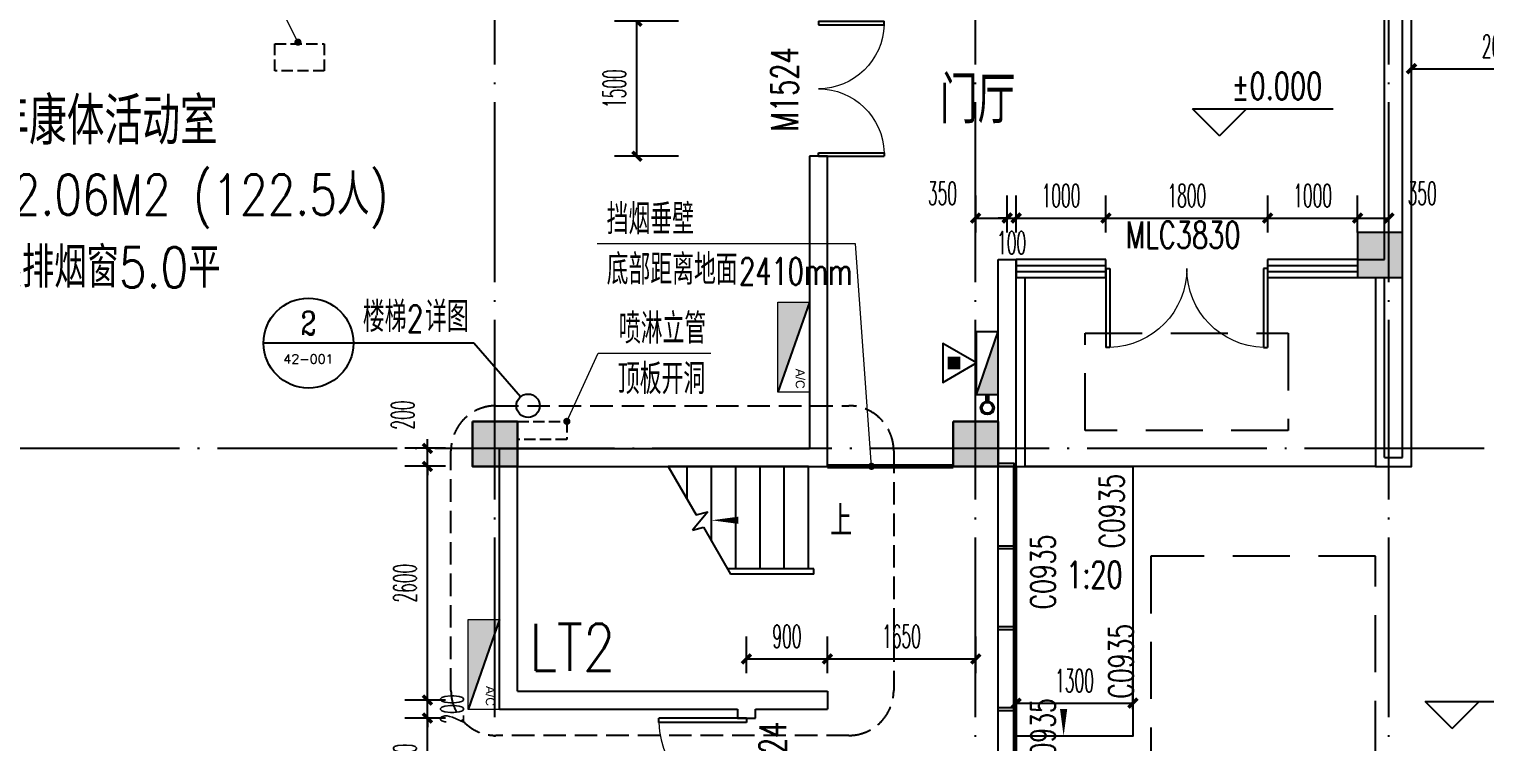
# Model space of a CAD drawing. Header units: millimetres. Extents: x -13830 to 215738, y -24143 to 193994.
# Drawn here: x 9991 to 26195, y 88334 to 96261 of the extents above; entities that cross this region are included whole.
import ezdxf
from ezdxf.enums import TextEntityAlignment as Align

# ---------------------------------------------------------------- set-up
doc = ezdxf.new("R2010")
doc.units = ezdxf.units.MM
doc.header["$LTSCALE"] = 100
for name, pattern in [('DASH', [0.35, 0.25, -0.1]), ('DOTE', [2.42, 2, -0.2, 0.02, -0.2]), ('MCST GF$0$Club House GF$0$Club House GF$0$DASHED2', [9.525, 6.35, -3.175])]:
    doc.linetypes.add(name, pattern=pattern)
doc.layers.get('0').update_dxf_attribs({"linetype": 'CONTINUOUS'})
doc.layers.get('DEFPOINTS').update_dxf_attribs({"linetype": 'CONTINUOUS'})
for name, color, linetype in [('A-Drain-Well', 201, 'CONTINUOUS'), ('A-Fin-Stone', 64, 'CONTINUOUS'), ('COLUMN', 9, 'CONTINUOUS'), ('CURTWALL', 4, 'CONTINUOUS'), ('DIM_ELEV', 3, 'CONTINUOUS'), ('DIM_IDEN', 3, 'CONTINUOUS'), ('DIM_SYMB', 3, 'CONTINUOUS'), ('DOTE', 8, 'CONTINUOUS'), ('EQUIP_DETAIL', 9, 'CONTINUOUS'), ('EQUIP_HATCH', 8, 'CONTINUOUS'), ('MCST 2F$0$A-_WIND----_E-', 4, 'CONTINUOUS'), ('MCST ELevations 1S$0$A-_WIND----_E-', 4, 'CONTINUOUS'), ('MCST GF$0$A-_FNSH----_E-', 9, 'CONTINUOUS'), ('P-FIRE-EXTI', 7, 'CONTINUOUS'), ('P-FIRE-HYDR', 1, 'CONTINUOUS'), ('PUB_DIM', 3, 'CONTINUOUS'), ('PUB_HATCH', 8, 'CONTINUOUS'), ('PUB_TEXT', 7, 'CONTINUOUS'), ('RAIL', 163, 'CONTINUOUS'), ('STAIR', 4, 'CONTINUOUS'), ('WALL', 2, 'CONTINUOUS'), ('WINDOW', 4, 'CONTINUOUS'), ('WINDOW_TEXT', 7, 'CONTINUOUS')]:
    doc.layers.add(name, color=color, linetype=linetype)
doc.layers.add('DIM_LEAD', color=3, linetype='CONTINUOUS', lineweight=13)
doc.layers.add('M-2019.7.9', color=6, linetype='CONTINUOUS', lineweight=15)
doc.styles.add('_TCH_DIM', font='SIMPLEX', dxfattribs={"bigfont": 'GBCBIG'})
doc.styles.add('_TCH_LABEL', font='COMPLEX', dxfattribs={"bigfont": 'GBCBIG'})
doc.styles.add('_TCH_WINDOW', font='SIMPLEX', dxfattribs={"height": 3.5, "bigfont": 'GBCBIG'})
doc.styles.add('DIM_FONT_T3', font='SIMPLEX', dxfattribs={"width": 0.494118, "bigfont": 'GBCBIG'})
doc.styles.add('HZDX', font='wcad.shx', dxfattribs={"bigfont": 'hzdx.shx'})
doc.styles.add('HZTXT', font='tjromans.shx', dxfattribs={"width": 0.8, "bigfont": 'hztxt.shx'})
doc.dimstyles.new('_TCH_ARCH&&100', dxfattribs={"dimtxt": 255, "dimasz": 100, "dimexe": 250, "dimexo": 300, "dimgap": 122.5, "dimtad": 1, "dimdec": 0, "dimzin": 0, "dimdsep": 46, "dimtxsty": 'DIM_FONT_T3', "dimblk": 'ARCHTICK', "dimcen": 0.09, "dimclrt": 7, "dimazin": 0, "dimtfac": 1, "dimtdec": 0, "dimtix": 1, "dimtmove": 2, "dimatfit": 3, "dimldrblk": 'ARCHTICK', "dimfxl": 1, "dimtolj": 1, "dimtzin": 0, "dimarcsym": 0})

# ---------------------------------------------------------------- blocks, each defined once
blk = doc.blocks.new('FF')
at = {"linetype": 'Continuous'}
for radius in [75, 60]:
    blk.add_circle((0, 0), radius, dxfattribs=at)
blk = doc.blocks.new('DXHS')
blk.add_hatch(color=256).paths.add_polyline_path([(-350, 240), (-350, 0), (350, 0)])
at = {"color": 7, "linetype": 'Continuous'}
for p, q in [((-350, 240), (-350, 0)), ((-350, 240), (350, 240)), ((350, 240), (350, 0)), ((-350, 0), (350, 0))]:
    blk.add_line(p, q, dxfattribs=at)
blk.add_line((-350, 240), (350, 0))
blk = doc.blocks.new('WMHQ')
at = {"layer": 'P-FIRE-EXTI', "linetype": 'Continuous'}
blk.add_hatch(color=256, dxfattribs=at).paths.add_polyline_path([(180, 70), (180, -70), (320, -70), (320, 70)])
at = {"layer": 'P-FIRE-EXTI'}
blk.add_lwpolyline([(0, 0), (375, -217), (375, 217)], close=True, dxfattribs=at)
blk = doc.blocks.new('XHS3')
at = {"const_width": 50}
blk.add_lwpolyline([(300, 120), (225, 120)], dxfattribs=at)
for name, p in [('FF', (150, 120)), ('DXHS', (650, 0))]:
    blk.add_blockref(name, p)
at = {"layer": 'P-FIRE-EXTI', "rotation": 90}
blk.add_blockref('WMHQ', (650, 240), dxfattribs=at)
blk = doc.blocks.new('A$C1D704740')
at = {"layer": 'P-FIRE-HYDR', "rotation": 89.99999999999999}
blk.add_blockref('XHS3', (14800, -12900), dxfattribs=at)
blk = doc.blocks.new('dsffsfddf')
at = {"layer": 'DOTE', "linetype": 'DOTE', "ltscale": 10}
for p, q in [((9200, -3600), (9200, 31000)), ((14550, -3600), (14550, 31000)), ((19150, -3600), (19150, 31000)), ((25050, 6650), (-1850, 6650))]:
    blk.add_line(p, q, dxfattribs=at)
blk = doc.blocks.new('MCST 2F$0$ELDERLY CARE MULLION')
at = {"layer": 'MCST 2F$0$A-_WIND----_E-'}
blk.add_lwpolyline([(155290, -76416), (155378, -76568), (155408, -76550), (155321, -76399)], close=True, dxfattribs=at)
blk = doc.blocks.new('一层幕墙')
blk.add_lwpolyline([(20239, 10375), (20239, 10410), (20264, 10410), (20264, 10375)], close=True)
at = {"layer": 'MCST 2F$0$A-_WIND----_E-', "color": 8}
for points in [[(20264, 10410), (20264, 14975), (-486, 14975), (-486, -475), (6514, -475)], [(20239, 10410), (20239, 14950), (-461, 14950), (-461, -450), (6514, -450)]]:
    blk.add_lwpolyline(points, dxfattribs=at)
at = {"layer": 'MCST 2F$0$A-_WIND----_E-'}
blk.add_lwpolyline([(20252, 10410), (20252, 14962), (-473, 14962), (-473, -463), (6514, -463)], dxfattribs=at)
for points in [[(-461, 14925), (-355, 14819), (-330, 14844), (-436, 14950)], [(20133, 14819), (20239, 14925), (20214, 14950), (20108, 14844)]]:
    blk.add_lwpolyline(points, close=True, dxfattribs=at)
at = {"xscale": -1}
for p, rotation in [((96759, 158774), 29.99999999999988), ((97659, 158774), 29.99999999999988), ((98559, 158774), 29.99999999999988), ((99459, 158774), 29.99999999999988), ((100359, 158774), 29.99999999999988), ((101259, 158774), 29.99999999999988), ((102159, 158774), 29.99999999999988), ((103059, 158774), 29.99999999999988), ((103959, 158774), 29.99999999999988), ((104859, 158774), 29.99999999999988), ((105759, 158774), 29.99999999999988), ((106659, 158774), 29.99999999999988), ((107559, 158774), 29.99999999999988), ((108459, 158774), 29.99999999999988), ((109359, 158774), 29.99999999999988), ((110259, 158774), 29.99999999999988), ((111159, 158774), 29.99999999999988), ((112059, 158774), 29.99999999999988), ((112959, 158774), 29.99999999999988), ((113859, 158774), 29.99999999999988), ((114759, 158774), 29.99999999999988), ((115659, 158774), 29.99999999999988), ((-144284, 110370), 119.9999999999999), ((164063, -82220), 299.9999999999999), ((-144284, 109470), 119.9999999999999), ((164063, -83120), 299.9999999999999), ((-144284, 108570), 119.9999999999999), ((164063, -84020), 299.9999999999999), ((-144284, 107670), 119.9999999999999), ((164063, -84920), 299.9999999999999), ((-144284, 106770), 119.9999999999999), ((164063, -85902), 299.9999999999999), ((-144284, 105870), 119.9999999999999), ((-144284, 104970), 119.9999999999999), ((-144284, 104070), 119.9999999999999), ((-144284, 103170), 119.9999999999999), ((-144284, 102270), 119.9999999999999), ((-144284, 101370), 119.9999999999999), ((-144284, 100470), 119.9999999999999), ((-144284, 99570), 119.9999999999999), ((-144284, 98670), 119.9999999999999), ((-144284, 97770), 119.9999999999999), ((-144284, 96870), 119.9999999999999), ((-96081, -144274), 209.9999999999999), ((-94981, -144274), 209.9999999999999), ((-94281, -144274), 209.9999999999999), ((-93381, -144274), 209.9999999999999), ((-92481, -144274), 209.9999999999999), ((-91581, -144274), 209.9999999999999), ((-90681, -144274), 209.9999999999999), ((-89763, -144274), 209.9999999999999)]:
    blk.add_blockref('MCST 2F$0$ELDERLY CARE MULLION', p, dxfattribs=dict(at, rotation=rotation))
blk = doc.blocks.new('_FZH')
blk.add_lwpolyline([(-0.5, -0.5), (0.5, -0.5), (0.5, 0.5), (-0.5, 0.5)], close=True)
at = {"layer": 'PUB_HATCH'}
blk.add_solid([(-0.5, -0.5), (0.5, -0.5), (-0.5, 0.5), (0.5, 0.5)], dxfattribs=at)
blk = doc.blocks.new('sfdsfsfdsdfs10')
at = {"layer": 'COLUMN', "color": 3, "rotation": 270}
for p, xscale, yscale, zscale in [((19700, 9350), 500, 500, 500), ((9850, 7250), 500.0000000002328, 500.0000000002328, 500.0000000002328), ((15200, 7250), 499.9999999995343, 499.9999999995343, 499.9999999995343)]:
    blk.add_blockref('_FZH', p, dxfattribs=dict(at, xscale=xscale, yscale=yscale, zscale=zscale))
blk = doc.blocks.new('5HP')
at = {"layer": 'EQUIP_HATCH'}
blk.add_hatch(color=256, dxfattribs=at).paths.add_polyline_path([(11197, 101719), (10847, 101719), (10847, 100719)])
at = {"color": 0, "linetype": 'ByBlock'}
blk.add_lwpolyline([(10847, 101719), (11197, 101719), (11197, 100719), (10847, 100719)], close=True, dxfattribs=at)
at = {"layer": 'EQUIP_DETAIL'}
blk.add_line((11197, 101719), (10847, 100719), dxfattribs=at)
at = {"layer": 'EQUIP_DETAIL', "style": 'HZDX'}
blk.add_text('A/C', height=100, rotation=270, dxfattribs=at).set_placement((11097, 100869), align=Align.MIDDLE)
blk = doc.blocks.new('A$C0AEA3915')
at = {"layer": 'M-2019.7.9'}
for p in [(1502, -106394), (-1947, -109923)]:
    blk.add_blockref('5HP', p, dxfattribs=at)
blk = doc.blocks.new('$DorLib2D$00000002')
for p, q in [((-0.5, 0), (-0.5, 0.4875)), ((-0.475, 0.4875), (-0.5, 0.4875)), ((-0.475, 0), (-0.475, 0.4875)), ((0.475, 0), (0.475, 0.4875)), ((0.475, 0.4875), (0.5, 0.4875)), ((0.5, 0), (0.5, 0.4875)), ((-0.5, 0), (-0.475, 0)), ((0.5, 0), (0.475, 0))]:
    blk.add_line(p, q)
at = {"lineweight": 13}
for centre, start, end in [((-0.4875, 0), 0, 88.53072), ((0.4875, 0), 91.46928, 180)]:
    blk.add_arc(centre, 0.4875, start, end, dxfattribs=at)
blk = doc.blocks.new('$DorLib2D$00000001')
for p, q in [((0.45, 0.975), (0.5, 0.975)), ((0.45, 0), (0.45, 0.975)), ((0.5, 0), (0.5, 0.975)), ((0.5, 0), (0.45, 0))]:
    blk.add_line(p, q)
at = {"lineweight": 13}
blk.add_arc((0.475, 0), 0.975, 91.4693, 180, dxfattribs=at)
blk = doc.blocks.new('DFSFDSFSF')
for points in [[(13400, 13150), (13900, 13150), (13900, 12650), (13400, 12650)], [(18750, 13150), (19250, 13150), (19250, 12650), (18750, 12650)]]:
    blk.add_lwpolyline(points, close=True)
at = {"layer": 'CURTWALL'}
blk.add_lwpolyline([(19450, 12650), (19450, 5650), (4000, 5650), (4000, 26400), (7300, 26400)], dxfattribs=at)
at = {"layer": 'DIM_ELEV'}
for p, q in [((21715, 16327), (21415, 16627)), ((21415, 16627), (22980, 16627)), ((21715, 16327), (22015, 16627)), ((24304, 9734), (24004, 10034)), ((24004, 10034), (25819, 10034)), ((24304, 9734), (24604, 10034))]:
    blk.add_line(p, q, dxfattribs=at)
at = {"layer": 'DIM_IDEN'}
for p, q in [((12074, 14021), (11074, 14021)), ((13414, 14021), (12074, 14021)), ((13933, 13422), (13414, 14021))]:
    blk.add_line(p, q, dxfattribs=at)
at = {"layer": 'DIM_IDEN', "linetype": 'DASH', "ltscale": 10}
blk.add_lwpolyline([(13160, 10157), (13160, 12824, -0.414214), (13660, 13324), (17588, 13324, -0.414214), (18088, 12824), (18088, 10157, -0.414214), (17588, 9657), (13660, 9657, -0.414214)], format="xyb", close=True, dxfattribs=at)
at = {"layer": 'DIM_IDEN'}
for centre, radius in [((11574, 14021), 500), ((14018, 13324), 130)]:
    blk.add_circle(centre, radius, dxfattribs=at)
at = {"layer": 'DIM_SYMB'}
for points in [[(19979, 12650, 0, 0, 0), (19979, 9650, 0, 80, 0), (19979, 9950, 0, 0, 0)], [(17275, 12050, 0, 0, 0), (16060, 12050, 0, 80, 0), (16360, 12050, 0, 0, 0)]]:
    blk.add_lwpolyline(points, format="xyseb", dxfattribs=at)
at = {"layer": 'MCST ELevations 1S$0$A-_WIND----_E-', "color": 42}
for points in [[(23450, 14750), (23450, 12650), (23850, 12650), (23850, 19400), (23750, 19400)], [(19450, 12650), (19550, 12650), (19550, 14750)]]:
    blk.add_lwpolyline(points, dxfattribs=at)
at = {"layer": 'MCST GF$0$A-_FNSH----_E-', "linetype": 'MCST GF$0$Club House GF$0$Club House GF$0$DASHED2'}
for points in [[(20220, 14130), (22480, 14130), (22480, 13050), (20220, 13050)], [(20950, 6550), (23450, 6550), (23450, 11650), (20950, 11650)]]:
    blk.add_lwpolyline(points, close=True, dxfattribs=at)
at = {"layer": 'RAIL'}
blk.add_line((23450, 12650), (19550, 12650), dxfattribs=at)
blk.add_lwpolyline([(8565, 26200), (4200, 26200), (4200, 5850), (19250, 5850), (19250, 12650)], dxfattribs=at)
blk.add_lwpolyline([(19450, 12650), (20750, 12650), (20750, 9650), (19450, 9650)], close=True, dxfattribs=at)
at = {"layer": 'STAIR'}
for p, q in [((17140, 12650), (15579, 12650)), ((15579, 12650), (15890, 12111)), ((15790, 12284), (15790, 12650)), ((16060, 11816), (16060, 12650)), ((16330, 11510), (16330, 12650)), ((16600, 11510), (16600, 12650)), ((16870, 11510), (16870, 12650)), ((17140, 11510), (17140, 12650)), ((16020, 12145), (15848, 11939)), ((15890, 12111), (16020, 12145)), ((15848, 11939), (15970, 11972)), ((15970, 11972), (16271, 11450)), ((17200, 11510), (16237, 11510)), ((17200, 11450), (17200, 11510)), ((17140, 11450), (16271, 11450)), ((17200, 11450), (16271, 11450))]:
    blk.add_line(p, q, dxfattribs=at)
at = {"layer": 'WALL'}
for p, q in [((23750, 14850), (23750, 19100)), ((23550, 14950), (23550, 18900)), ((17350, 16100), (17150, 16100)), ((17150, 16100), (17150, 12850)), ((17350, 12650), (17350, 16100)), ((19250, 12650), (19250, 14950)), ((19250, 14950), (19450, 14950)), ((19450, 12650), (19450, 14950)), ((23250, 14950), (23550, 14950)), ((23250, 14950), (23250, 14750)), ((23250, 14750), (23550, 14750)), ((23550, 12750), (23550, 14750)), ((23750, 12750), (23750, 14850)), ((13700, 9950), (13700, 12850)), ((13700, 12850), (17150, 12850)), ((13900, 10150), (13900, 12650)), ((13900, 12650), (17350, 12650)), ((19250, 12650), (19450, 12650)), ((23550, 12750), (23750, 12750)), ((13900, 10150), (16450, 10150)), ((16450, 10150), (17350, 10150)), ((17350, 10150), (17350, 9950)), ((13700, 9950), (16350, 9950)), ((16350, 9950), (16350, 9850)), ((16550, 9850), (16550, 9950)), ((16550, 9950), (17350, 9950)), ((16350, 9850), (16550, 9850))]:
    blk.add_line(p, q, dxfattribs=at)
at = {"layer": 'WINDOW'}
for p, q in [((20450, 14950), (19450, 14950)), ((19450, 14950), (19450, 14750)), ((20450, 14750), (20450, 14950)), ((23250, 14950), (22250, 14950)), ((22250, 14950), (22250, 14750)), ((19450, 14883), (20450, 14883)), ((19450, 14817), (20450, 14817)), ((19450, 14750), (20450, 14750)), ((22250, 14883), (23250, 14883)), ((22250, 14817), (23250, 14817)), ((22250, 14750), (23250, 14750))]:
    blk.add_line(p, q, dxfattribs=at)
at = {"layer": 'WINDOW', "linetype": 'DASH', "ltscale": 5}
for points in [[(11750, 17350), (11750, 17050), (11200, 17050), (11200, 17350)], [(13900, 13150), (14450, 13150), (14450, 12950), (13900, 12950)]]:
    blk.add_lwpolyline(points, close=True, dxfattribs=at)
at = {"layer": 'WINDOW', "color": 3, "linetype": 'DASH', "ltscale": 15, "const_width": 50}
blk.add_lwpolyline([(17350, 12650), (18750, 12650)], dxfattribs=at)
at = {"rotation": 90}
blk.add_blockref('一层幕墙', (18975, 6136), dxfattribs=at)
at = {"layer": 'A-Drain-Well'}
for name, p in [('dsffsfddf', (4450, 6200)), ('sfdsfsfdsdfs10', (3800, 5650))]:
    blk.add_blockref(name, p, dxfattribs=at)
at = {"layer": 'A-Fin-Stone'}
blk.add_blockref('A$C0AEA3915', (4450, 19150), dxfattribs=at)
at = {"layer": 'WINDOW'}
ref = blk.add_blockref('$DorLib2D$00000002', (17250, 16850), dxfattribs=dict(at, xscale=1500, yscale=-1500, zscale=1500, rotation=90))
ref.add_attrib('A', 'M1524', (17023, 16375), dxfattribs={"layer": 'WINDOW_TEXT', "height": 297.5, "rotation": 90, "style": '_TCH_WINDOW', "width": 0.705882})
ref = blk.add_blockref('$DorLib2D$00000002', (21350, 14850), dxfattribs=dict(at, xscale=1800, yscale=-1800, zscale=1800, rotation=6.582342050671899e-12))
ref.add_attrib('A', 'MLC3830', (20670, 15076), dxfattribs={"layer": 'WINDOW_TEXT', "height": 297.5, "style": '_TCH_WINDOW', "width": 0.705882})
ref = blk.add_blockref('$DorLib2D$00000001', (16450, 9350), dxfattribs=dict(at, xscale=1000, yscale=1000, zscale=1000, rotation=90.00000000000185))
ref.add_attrib('A', 'M1024', (16891, 8875), dxfattribs={"layer": 'WINDOW_TEXT', "height": 297.5, "rotation": 90, "style": '_TCH_WINDOW', "width": 0.705882})
at = {"style": 'HZTXT', "width": 0.8}
for s, p in [('门厅', (18601, 16465)), ('老年康体活动室', (7624, 16228)), ('LT2', (14034, 10374))]:
    blk.add_text(s, height=525, dxfattribs=at).set_placement(p)
at = {"char_height": 450, "width": 8000, "attachment_point": 1, "line_spacing_factor": 0.8, "style": 'HZTXT'}
for s, insert in [('242.06M2 (122.5人)', (7664, 15897)), ('自然排烟窗5.0平', (7664, 15088))]:
    blk.add_mtext(s, dxfattribs=dict(at, insert=insert))
at = {"layer": 'PUB_TEXT', "style": '_TCH_DIM', "width": 0.705882}
for s, height, p in [('%%P0.000', 297.5, (21850, 16732)), ('2', 298, (12671, 14144)), ('1:20', 297.5, (20007, 11296))]:
    blk.add_text(s, height=height, dxfattribs=at).set_placement(p)
at = {"layer": 'PUB_TEXT', "style": '_TCH_DIM'}
for s, height, p in [('楼梯', 337.6, (12179, 14144)), ('详图', 337.6, (12871, 14144)), ('上', 338, (17380, 11875))]:
    blk.add_text(s, height=height, dxfattribs=at).set_placement(p)
at = {"layer": 'PUB_TEXT', "style": '_TCH_LABEL'}
for s, height, p, p2 in [('2', 261, (11487, 14113), (11661, 14113)), ('42-001', 100.9, (11295, 13794), (11853, 13794))]:
    blk.add_text(s, height=height, dxfattribs=at).set_placement(p, p2, align=Align.FIT)
blk = doc.blocks.new('_ArchTick')
at = {"color": 0, "linetype": 'ByBlock', "const_width": 0.4}
blk.add_lwpolyline([(-0.5, -0.5), (0.5, 0.5)], dxfattribs=at)
blk = doc.blocks.new('*D685')
at = {"layer": 'DEFPOINTS', "color": 0, "transparency": 16777216}
for p in [(16756, 96349), (17519, 96349), (17519, 94849)]:
    blk.add_point(p, dxfattribs=at)
at = {"layer": 'PUB_DIM', "color": 0, "lineweight": -2, "transparency": 16777216}
for p, q in [((17219, 96349), (16506, 96349)), ((16756, 94849), (16756, 96349)), ((17219, 94849), (16506, 94849))]:
    blk.add_line(p, q, dxfattribs=at)
at = {"layer": 'PUB_DIM', "color": 0, "lineweight": -2, "transparency": 16777216, "xscale": 100, "yscale": 100, "zscale": 100}
for p, rotation in [((16756, 96349), 90), ((16756, 94849), 270)]:
    blk.add_blockref('_ArchTick', p, dxfattribs=dict(at, rotation=rotation))
at = {"layer": 'PUB_DIM', "color": 7, "transparency": 16777216, "insert": (16506, 95599), "char_height": 255, "attachment_point": 5, "rotation": 90, "style": 'DIM_FONT_T3'}
blk.add_mtext('\\A1;1500', dxfattribs=at)
blk = doc.blocks.new('*D752')
at = {"layer": 'DEFPOINTS', "color": 0, "transparency": 16777216}
for p in [(18876, 89257), (17976, 88799), (18876, 88799)]:
    blk.add_point(p, dxfattribs=at)
at = {"layer": 'PUB_DIM', "color": 0, "lineweight": -2, "transparency": 16777216}
for p, q in [((17976, 89099), (17976, 89507)), ((18876, 89099), (18876, 89507)), ((17976, 89257), (18876, 89257))]:
    blk.add_line(p, q, dxfattribs=at)
at = {"layer": 'PUB_DIM', "color": 0, "lineweight": -2, "transparency": 16777216, "xscale": 100, "yscale": 100, "zscale": 100, "rotation": 180}
blk.add_blockref('_ArchTick', (17976, 89257), dxfattribs=at)
at = {"layer": 'PUB_DIM', "color": 0, "lineweight": -2, "transparency": 16777216, "xscale": 100, "yscale": 100, "zscale": 100}
blk.add_blockref('_ArchTick', (18876, 89257), dxfattribs=at)
at = {"layer": 'PUB_DIM', "color": 7, "transparency": 16777216, "insert": (18426, 89507), "char_height": 255, "attachment_point": 5, "style": 'DIM_FONT_T3'}
blk.add_mtext('\\A1;900', dxfattribs=at)
blk = doc.blocks.new('*D753')
at = {"layer": 'DEFPOINTS', "color": 0, "transparency": 16777216}
for p in [(20527, 89257), (18876, 88799), (20527, 88799)]:
    blk.add_point(p, dxfattribs=at)
at = {"layer": 'PUB_DIM', "color": 0, "lineweight": -2, "transparency": 16777216}
for p, q in [((18876, 89099), (18876, 89507)), ((20527, 89099), (20527, 89507)), ((18876, 89257), (20527, 89257))]:
    blk.add_line(p, q, dxfattribs=at)
at = {"layer": 'PUB_DIM', "color": 0, "lineweight": -2, "transparency": 16777216, "xscale": 100, "yscale": 100, "zscale": 100, "rotation": 180}
blk.add_blockref('_ArchTick', (18876, 89257), dxfattribs=at)
at = {"layer": 'PUB_DIM', "color": 0, "lineweight": -2, "transparency": 16777216, "xscale": 100, "yscale": 100, "zscale": 100}
blk.add_blockref('_ArchTick', (20527, 89257), dxfattribs=at)
at = {"layer": 'PUB_DIM', "color": 7, "transparency": 16777216, "insert": (19701, 89507), "char_height": 255, "attachment_point": 5, "style": 'DIM_FONT_T3'}
blk.add_mtext('\\A1;1650', dxfattribs=at)
blk = doc.blocks.new('*D793')
at = {"layer": 'DEFPOINTS', "color": 0, "transparency": 16777216}
for p in [(22277, 88765), (20977, 88399), (22277, 88399)]:
    blk.add_point(p, dxfattribs=at)
at = {"layer": 'PUB_DIM', "color": 0, "lineweight": -2, "transparency": 16777216}
for p, q in [((20977, 88699), (20977, 89015)), ((22277, 88699), (22277, 89015)), ((20977, 88765), (22277, 88765))]:
    blk.add_line(p, q, dxfattribs=at)
at = {"layer": 'PUB_DIM', "color": 0, "lineweight": -2, "transparency": 16777216, "xscale": 100, "yscale": 100, "zscale": 100, "rotation": 180}
blk.add_blockref('_ArchTick', (20977, 88765), dxfattribs=at)
at = {"layer": 'PUB_DIM', "color": 0, "lineweight": -2, "transparency": 16777216, "xscale": 100, "yscale": 100, "zscale": 100}
blk.add_blockref('_ArchTick', (22277, 88765), dxfattribs=at)
at = {"layer": 'PUB_DIM', "color": 7, "transparency": 16777216, "insert": (21627, 89015), "char_height": 255, "attachment_point": 5, "style": 'DIM_FONT_T3'}
blk.add_mtext('\\A1;1300', dxfattribs=at)
blk = doc.blocks.new('*D999')
at = {"layer": 'DEFPOINTS', "color": 0, "transparency": 16777216}
for p in [(20877, 94160), (20527, 93699), (20877, 93699)]:
    blk.add_point(p, dxfattribs=at)
at = {"layer": 'PUB_DIM', "color": 0, "lineweight": -2, "transparency": 16777216}
for p, q in [((20527, 93999), (20527, 94410)), ((20877, 93999), (20877, 94410)), ((20527, 94160), (20877, 94160))]:
    blk.add_line(p, q, dxfattribs=at)
at = {"layer": 'PUB_DIM', "color": 0, "lineweight": -2, "transparency": 16777216, "xscale": 100, "yscale": 100, "zscale": 100, "rotation": 180}
blk.add_blockref('_ArchTick', (20527, 94160), dxfattribs=at)
at = {"layer": 'PUB_DIM', "color": 0, "lineweight": -2, "transparency": 16777216, "xscale": 100, "yscale": 100, "zscale": 100}
blk.add_blockref('_ArchTick', (20877, 94160), dxfattribs=at)
at = {"layer": 'PUB_DIM', "color": 7, "transparency": 16777216, "insert": (20157, 94435), "char_height": 255, "attachment_point": 5, "style": 'DIM_FONT_T3'}
blk.add_mtext('\\A1;350', dxfattribs=at)
blk = doc.blocks.new('*D1000')
at = {"layer": 'DEFPOINTS', "color": 0, "transparency": 16777216}
for p in [(20977, 94160), (20877, 93699), (20977, 93699)]:
    blk.add_point(p, dxfattribs=at)
at = {"layer": 'PUB_DIM', "color": 0, "lineweight": -2, "transparency": 16777216}
for p, q in [((20877, 93999), (20877, 94410)), ((20977, 93999), (20977, 94410)), ((20877, 94160), (20777, 94160)), ((20877, 94160), (20977, 94160)), ((20977, 94160), (21077, 94160))]:
    blk.add_line(p, q, dxfattribs=at)
at = {"layer": 'PUB_DIM', "color": 0, "lineweight": -2, "transparency": 16777216, "xscale": 100, "yscale": 100, "zscale": 100}
blk.add_blockref('_ArchTick', (20877, 94160), dxfattribs=at)
at = {"layer": 'PUB_DIM', "color": 0, "lineweight": -2, "transparency": 16777216, "xscale": 100, "yscale": 100, "zscale": 100, "rotation": 180}
blk.add_blockref('_ArchTick', (20977, 94160), dxfattribs=at)
at = {"layer": 'PUB_DIM', "color": 7, "transparency": 16777216, "insert": (20927, 93885), "char_height": 255, "attachment_point": 5, "style": 'DIM_FONT_T3'}
blk.add_mtext('\\A1;100', dxfattribs=at)
blk = doc.blocks.new('*D1001')
at = {"layer": 'DEFPOINTS', "color": 0, "transparency": 16777216}
for p in [(21977, 94160), (20977, 93699), (21977, 93699)]:
    blk.add_point(p, dxfattribs=at)
at = {"layer": 'PUB_DIM', "color": 0, "lineweight": -2, "transparency": 16777216}
for p, q in [((20977, 93999), (20977, 94410)), ((21977, 93999), (21977, 94410)), ((20977, 94160), (21977, 94160))]:
    blk.add_line(p, q, dxfattribs=at)
at = {"layer": 'PUB_DIM', "color": 0, "lineweight": -2, "transparency": 16777216, "xscale": 100, "yscale": 100, "zscale": 100, "rotation": 180}
blk.add_blockref('_ArchTick', (20977, 94160), dxfattribs=at)
at = {"layer": 'PUB_DIM', "color": 0, "lineweight": -2, "transparency": 16777216, "xscale": 100, "yscale": 100, "zscale": 100}
blk.add_blockref('_ArchTick', (21977, 94160), dxfattribs=at)
at = {"layer": 'PUB_DIM', "color": 7, "transparency": 16777216, "insert": (21477, 94410), "char_height": 255, "attachment_point": 5, "style": 'DIM_FONT_T3'}
blk.add_mtext('\\A1;1000', dxfattribs=at)
blk = doc.blocks.new('*D1002')
at = {"layer": 'DEFPOINTS', "color": 0, "transparency": 16777216}
for p in [(23777, 94160), (21977, 93699), (23777, 93699)]:
    blk.add_point(p, dxfattribs=at)
at = {"layer": 'PUB_DIM', "color": 0, "lineweight": -2, "transparency": 16777216}
for p, q in [((21977, 93999), (21977, 94410)), ((23777, 93999), (23777, 94410)), ((21977, 94160), (23777, 94160))]:
    blk.add_line(p, q, dxfattribs=at)
at = {"layer": 'PUB_DIM', "color": 0, "lineweight": -2, "transparency": 16777216, "xscale": 100, "yscale": 100, "zscale": 100, "rotation": 180}
blk.add_blockref('_ArchTick', (21977, 94160), dxfattribs=at)
at = {"layer": 'PUB_DIM', "color": 0, "lineweight": -2, "transparency": 16777216, "xscale": 100, "yscale": 100, "zscale": 100}
blk.add_blockref('_ArchTick', (23777, 94160), dxfattribs=at)
at = {"layer": 'PUB_DIM', "color": 7, "transparency": 16777216, "insert": (22877, 94410), "char_height": 255, "attachment_point": 5, "style": 'DIM_FONT_T3'}
blk.add_mtext('\\A1;1800', dxfattribs=at)
blk = doc.blocks.new('*D1003')
at = {"layer": 'DEFPOINTS', "color": 0, "transparency": 16777216}
for p in [(24777, 94160), (23777, 93699), (24777, 93699)]:
    blk.add_point(p, dxfattribs=at)
at = {"layer": 'PUB_DIM', "color": 0, "lineweight": -2, "transparency": 16777216}
for p, q in [((23777, 93999), (23777, 94410)), ((24777, 93999), (24777, 94410)), ((23777, 94160), (24777, 94160))]:
    blk.add_line(p, q, dxfattribs=at)
at = {"layer": 'PUB_DIM', "color": 0, "lineweight": -2, "transparency": 16777216, "xscale": 100, "yscale": 100, "zscale": 100, "rotation": 180}
blk.add_blockref('_ArchTick', (23777, 94160), dxfattribs=at)
at = {"layer": 'PUB_DIM', "color": 0, "lineweight": -2, "transparency": 16777216, "xscale": 100, "yscale": 100, "zscale": 100}
blk.add_blockref('_ArchTick', (24777, 94160), dxfattribs=at)
at = {"layer": 'PUB_DIM', "color": 7, "transparency": 16777216, "insert": (24277, 94410), "char_height": 255, "attachment_point": 5, "style": 'DIM_FONT_T3'}
blk.add_mtext('\\A1;1000', dxfattribs=at)
blk = doc.blocks.new('*D1004')
at = {"layer": 'DEFPOINTS', "color": 0, "transparency": 16777216}
for p in [(25127, 94160), (24777, 93699), (25127, 93699)]:
    blk.add_point(p, dxfattribs=at)
at = {"layer": 'PUB_DIM', "color": 0, "lineweight": -2, "transparency": 16777216}
for p, q in [((24777, 93999), (24777, 94410)), ((25127, 93999), (25127, 94410)), ((24777, 94160), (25127, 94160))]:
    blk.add_line(p, q, dxfattribs=at)
at = {"layer": 'PUB_DIM', "color": 0, "lineweight": -2, "transparency": 16777216, "xscale": 100, "yscale": 100, "zscale": 100, "rotation": 180}
blk.add_blockref('_ArchTick', (24777, 94160), dxfattribs=at)
at = {"layer": 'PUB_DIM', "color": 0, "lineweight": -2, "transparency": 16777216, "xscale": 100, "yscale": 100, "zscale": 100}
blk.add_blockref('_ArchTick', (25127, 94160), dxfattribs=at)
at = {"layer": 'PUB_DIM', "color": 7, "transparency": 16777216, "insert": (25497, 94435), "char_height": 255, "attachment_point": 5, "style": 'DIM_FONT_T3'}
blk.add_mtext('\\A1;350', dxfattribs=at)
blk = doc.blocks.new('*D1011')
at = {"layer": 'DEFPOINTS', "color": 0, "transparency": 16777216}
for p in [(14424, 88599), (14927, 88599), (14927, 87599)]:
    blk.add_point(p, dxfattribs=at)
at = {"layer": 'PUB_DIM', "color": 0, "lineweight": -2, "transparency": 16777216}
for p, q in [((14627, 88599), (14174, 88599)), ((14424, 87599), (14424, 88599)), ((14627, 87599), (14174, 87599))]:
    blk.add_line(p, q, dxfattribs=at)
at = {"layer": 'PUB_DIM', "color": 0, "lineweight": -2, "transparency": 16777216, "xscale": 100, "yscale": 100, "zscale": 100}
for p, rotation in [((14424, 88599), 90), ((14424, 87599), 270)]:
    blk.add_blockref('_ArchTick', p, dxfattribs=dict(at, rotation=rotation))
at = {"layer": 'PUB_DIM', "color": 7, "transparency": 16777216, "insert": (14174, 88099), "char_height": 255, "attachment_point": 5, "rotation": 90, "style": 'DIM_FONT_T3'}
blk.add_mtext('\\A1;1000', dxfattribs=at)
blk = doc.blocks.new('*D1012')
at = {"layer": 'DEFPOINTS', "color": 0, "transparency": 16777216}
for p in [(14424, 88799), (14927, 88799), (14927, 88599)]:
    blk.add_point(p, dxfattribs=at)
at = {"layer": 'PUB_DIM', "color": 0, "lineweight": -2, "transparency": 16777216}
for p, q in [((14627, 88799), (14174, 88799)), ((14424, 88799), (14424, 88899)), ((14424, 88599), (14424, 88799)), ((14627, 88599), (14174, 88599)), ((14424, 88599), (14424, 88499))]:
    blk.add_line(p, q, dxfattribs=at)
at = {"layer": 'PUB_DIM', "color": 0, "lineweight": -2, "transparency": 16777216, "xscale": 100, "yscale": 100, "zscale": 100}
for p, rotation in [((14424, 88799), 270), ((14424, 88599), 90)]:
    blk.add_blockref('_ArchTick', p, dxfattribs=dict(at, rotation=rotation))
at = {"layer": 'PUB_DIM', "color": 7, "transparency": 16777216, "insert": (14699, 88699), "char_height": 255, "attachment_point": 5, "rotation": 90, "style": 'DIM_FONT_T3'}
blk.add_mtext('\\A1;200', dxfattribs=at)
blk = doc.blocks.new('*D1013')
at = {"layer": 'DEFPOINTS', "color": 0, "transparency": 16777216}
for p in [(14424, 91399), (14927, 91399), (14927, 88799)]:
    blk.add_point(p, dxfattribs=at)
at = {"layer": 'PUB_DIM', "color": 0, "lineweight": -2, "transparency": 16777216}
for p, q in [((14627, 91399), (14174, 91399)), ((14424, 88799), (14424, 91399)), ((14627, 88799), (14174, 88799))]:
    blk.add_line(p, q, dxfattribs=at)
at = {"layer": 'PUB_DIM', "color": 0, "lineweight": -2, "transparency": 16777216, "xscale": 100, "yscale": 100, "zscale": 100}
for p, rotation in [((14424, 91399), 90), ((14424, 88799), 270)]:
    blk.add_blockref('_ArchTick', p, dxfattribs=dict(at, rotation=rotation))
at = {"layer": 'PUB_DIM', "color": 7, "transparency": 16777216, "insert": (14174, 90099), "char_height": 255, "attachment_point": 5, "rotation": 90, "style": 'DIM_FONT_T3'}
blk.add_mtext('\\A1;2600', dxfattribs=at)
blk = doc.blocks.new('*D1014')
at = {"layer": 'DEFPOINTS', "color": 0, "transparency": 16777216}
for p in [(14424, 91599), (14927, 91599), (14927, 91399)]:
    blk.add_point(p, dxfattribs=at)
at = {"layer": 'PUB_DIM', "color": 0, "lineweight": -2, "transparency": 16777216}
for p, q in [((14627, 91599), (14174, 91599)), ((14424, 91599), (14424, 91699)), ((14424, 91399), (14424, 91599)), ((14627, 91399), (14174, 91399)), ((14424, 91399), (14424, 91299))]:
    blk.add_line(p, q, dxfattribs=at)
at = {"layer": 'PUB_DIM', "color": 0, "lineweight": -2, "transparency": 16777216, "xscale": 100, "yscale": 100, "zscale": 100}
for p, rotation in [((14424, 91599), 270), ((14424, 91399), 90)]:
    blk.add_blockref('_ArchTick', p, dxfattribs=dict(at, rotation=rotation))
at = {"layer": 'PUB_DIM', "color": 7, "transparency": 16777216, "insert": (14149, 91969), "char_height": 255, "attachment_point": 5, "rotation": 90, "style": 'DIM_FONT_T3'}
blk.add_mtext('\\A1;200', dxfattribs=at)
blk = doc.blocks.new('*D1023')
at = {"layer": 'DEFPOINTS', "color": 0, "transparency": 16777216}
for p in [(27377, 95821), (25377, 95277), (27377, 95277)]:
    blk.add_point(p, dxfattribs=at)
at = {"layer": 'PUB_DIM', "color": 0, "lineweight": -2, "transparency": 16777216}
for p, q in [((25377, 95577), (25377, 96071)), ((27377, 95577), (27377, 96071)), ((25377, 95821), (27377, 95821))]:
    blk.add_line(p, q, dxfattribs=at)
at = {"layer": 'PUB_DIM', "color": 0, "lineweight": -2, "transparency": 16777216, "xscale": 100, "yscale": 100, "zscale": 100, "rotation": 180}
blk.add_blockref('_ArchTick', (25377, 95821), dxfattribs=at)
at = {"layer": 'PUB_DIM', "color": 0, "lineweight": -2, "transparency": 16777216, "xscale": 100, "yscale": 100, "zscale": 100}
blk.add_blockref('_ArchTick', (27377, 95821), dxfattribs=at)
at = {"layer": 'PUB_DIM', "color": 7, "transparency": 16777216, "insert": (26377, 96071), "char_height": 255, "attachment_point": 5, "style": 'DIM_FONT_T3'}
blk.add_mtext('\\A1;2000', dxfattribs=at)

msp = doc.modelspace()

# ---------------------------------------------------------------- block references
at = {"layer": 'A-Fin-Stone'}
msp.add_blockref('A$C1D704740', (5976.6, 104798.5), dxfattribs=at)

# ---------------------------------------------------------------- next in the draw order: block references
at = {"layer": 'WINDOW'}
msp.add_blockref('DFSFDSFSF', (1526.6, 78748.5), dxfattribs=at)

# ---------------------------------------------------------------- next in the draw order: linework, layer by layer
at = {"layer": 'DIM_LEAD'}
for p, q in [((12983.5, 96116.6), (12614, 96865.2)), ((15976.6, 91898.5), (16323.3, 92657.1)), ((16323.3, 92657.1), (17579.9, 92657.1))]:
    msp.add_line(p, q, dxfattribs=at)
at = {"layer": 'DIM_LEAD', "linetype": 'Continuous'}
for p, q in [((19190.1, 93874.2), (16314.5, 93874.2)), ((19367.3, 91398.5), (19190.1, 93874.2)), ((19367.3, 91398.5), (19190.1, 93874.2))]:
    msp.add_line(p, q, dxfattribs=at)
at = {"layer": 'DIM_LEAD', "const_width": 40}
for points in [[(12992.3, 96098.7, 1), (12974.6, 96134.5, 1)], [(15968.3, 91880.3, 1), (15985, 91916.7, 1)]]:
    msp.add_lwpolyline(points, format="xyb", close=True, dxfattribs=at)
at = {"layer": 'DIM_LEAD', "linetype": 'Continuous', "const_width": 40}
msp.add_lwpolyline([(19368.7, 91378.6, 1), (19365.8, 91418.5, 1)], format="xyb", close=True, dxfattribs=at)
msp.add_lwpolyline([(19368.7, 91378.6, 1), (19365.8, 91418.5, 1)], format="xyb", close=True, dxfattribs=at)

# ---------------------------------------------------------------- next in the draw order: texts
at = {"layer": 'PUB_TEXT', "linetype": 'Continuous', "style": '_TCH_DIM'}
for s, p in [('挡烟垂壁', (16419.5, 93979.2)), ('底部距离地面', (16419.5, 93419.2))]:
    msp.add_text(s, height=337.59, dxfattribs=at).set_placement(p)
at = {"layer": 'PUB_TEXT', "linetype": 'Continuous', "style": '_TCH_DIM', "width": 0.705882}
msp.add_text('2410mm', height=297.5, dxfattribs=at).set_placement((17894, 93419.2))
at = {"layer": 'PUB_TEXT', "style": '_TCH_DIM'}
for s, p in [('喷淋立管', (16555.2, 92762.1)), ('顶板开洞', (16544, 92202.1))]:
    msp.add_text(s, height=337.59, dxfattribs=at).set_placement(p)
at = {"layer": 'WINDOW_TEXT', "style": '_TCH_WINDOW', "width": 0.705882}
for p in [(22178, 90484.3), (21412.3, 89807.1), (22279.5, 88814.1), (21412.3, 87988.1)]:
    msp.add_text('C0935', height=272, rotation=90, dxfattribs=at).set_placement(p)

# ---------------------------------------------------------------- next in the draw order: dimensions: what is measured, and where the dimension line sits
at = {"layer": 'PUB_DIM'}
for p1, p2, distance, picture, middle in [((17518.5, 94848.5), (17518.5, 96348.5), 762.7, '*D685', (16505.8, 95598.5)), ((25376.7, 95277.4), (27376.6, 95277.4), 543.6, '*D1023', (26376.7, 96071)), ((20976.6, 93698.5), (21976.6, 93698.5), 461.6, '*D1001', (21476.6, 94410.2)), ((21976.6, 93698.5), (23776.6, 93698.5), 461.6, '*D1002', (22876.6, 94410.2)), ((23776.6, 93698.5), (24776.6, 93698.5), 461.6, '*D1003', (24276.6, 94410.2)), ((14926.6, 88798.5), (14926.6, 91398.5), 502.4, '*D1013', (14174.2, 90098.5)), ((17976.2, 88798.5), (18876.2, 88798.5), 458.9, '*D752', (18426.2, 89507.4)), ((18876.2, 88798.5), (20526.6, 88798.5), 458.9, '*D753', (19701.4, 89507.4)), ((20976.6, 88398.5), (22276.6, 88398.5), 366.5, '*D793', (21626.6, 89015.1)), ((14926.6, 87598.5), (14926.6, 88598.5), 502.4, '*D1011', (14174.2, 88098.5))]:
    dim = msp.add_aligned_dim(p1=p1, p2=p2, distance=distance, dimstyle='_TCH_ARCH&&100', dxfattribs=at)
    dim.commit()
    dim.dimension.update_dxf_attribs({"geometry": picture, "text_midpoint": middle})
for base, p1, p2, angle, picture, middle in [((20876.6, 94160.2), (20526.6, 93698.5), (20876.6, 93698.5), 360, '*D999', (20156.6, 94435.2)), ((25126.6, 94160.2), (24776.6, 93698.5), (25126.6, 93698.5), 360, '*D1004', (25496.6, 94435.2)), ((20976.6, 94160.2), (20876.6, 93698.5), (20976.6, 93698.5), 360, '*D1000', (20926.6, 93885.2)), ((14424.2, 91598.5), (14926.6, 91398.5), (14926.6, 91598.5), 90, '*D1014', (14149.2, 91968.5)), ((14424.2, 88798.5), (14926.6, 88598.5), (14926.6, 88798.5), 90, '*D1012', (14699.2, 88698.5))]:
    dim = msp.add_linear_dim(base=base, p1=p1, p2=p2, angle=angle, dimstyle='_TCH_ARCH&&100', dxfattribs=at)
    dim.commit()
    dim.dimension.update_dxf_attribs({"geometry": picture, "text_midpoint": middle, "dimtype": 129})

doc.saveas('drawing.dxf')
